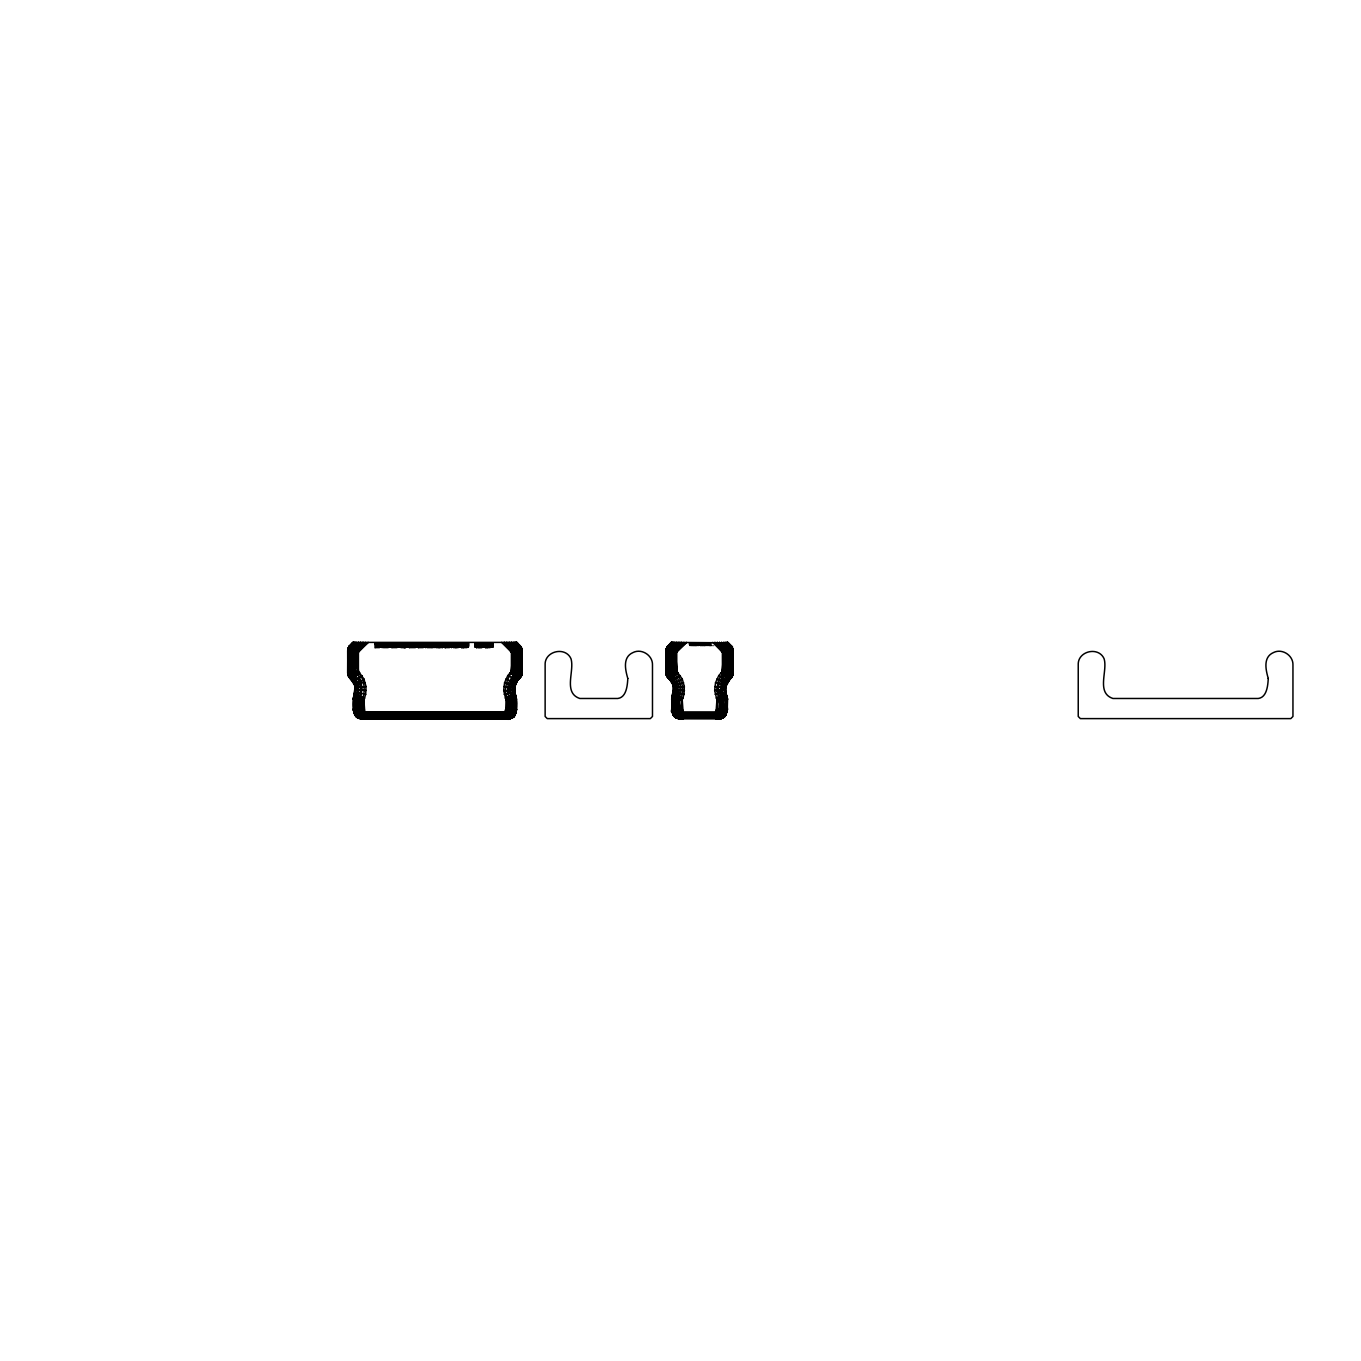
<?xml version="1.0" encoding="UTF-8"?>
<svg xmlns="http://www.w3.org/2000/svg" width="1361" height="1361" viewBox="0 0 1361 1361"><rect width="100%" height="100%" fill="white"/><g stroke="black" fill="none" stroke-linecap="round" stroke-linejoin="round"><path stroke-width="0.75" stroke-dasharray="5 3.75" d="M374.785 642.392L374.785 647.972L374.564 642.392M375.772 647.972L375.772 642.392M401.597 642.392L401.597 647.972L401.665 642.392M417.997 647.972L417.997 642.392M418.729 647.972L418.729 642.392M482.066 647.972L482.066 642.392L481.573 647.972M690.265 645.76L690.265 642.392L690.129 645.76M696.186 645.76L696.186 642.392M699.656 645.76L699.656 642.392L699.214 645.76M704.556 645.76L704.556 642.392M708.775 645.76L708.775 642.392L708.962 645.76M714.032 645.76L689.023 645.76L689.176 642.392L689.466 645.76M374.564 647.972L469.103 647.972L469.103 642.392M711.071 642.392L711.037 645.76M710.884 642.392L710.969 645.76M710.68 642.392L710.476 645.76M710.425 642.392L710.17 645.76M709.983 642.392L710.119 645.76M708.452 645.76L708.213 642.392L707.941 645.76M707.703 642.392L707.805 645.76M707.397 642.392L707.584 645.76M707.261 642.392L707.21 645.76M706.971 642.392L707.005 645.76M706.716 642.392L706.733 645.76M706.053 642.392L706.07 645.76M705.798 642.392L705.849 645.76M705.61 642.392L705.491 645.76M705.304 642.392L705.304 645.76M704.743 642.392L704.675 645.76M704.232 642.392L704.283 645.76M703.994 642.392L703.977 645.76M703.688 642.392L703.773 645.76L703.467 642.392M703.28 642.392L703.212 645.76M702.871 642.392L702.905 645.76M702.565 642.392L702.582 645.76M702.361 642.392L702.276 645.76M702.123 642.392L702.021 645.76M701.766 642.392L701.749 645.76M701.459 642.392L701.391 645.76L701.323 642.392M701.034 642.392L700.881 645.76M700.694 642.392L700.677 645.76M700.422 642.392L700.422 645.76M700.013 642.392L700.132 645.76M699.078 642.392L698.874 645.76M698.771 642.392L698.652 645.76M698.38 642.392L698.38 645.76M698.261 642.392L698.176 645.76M697.819 642.392L697.768 645.76M697.444 642.392L697.461 645.76M697.155 642.392L697.291 645.76M696.934 642.392L696.968 645.76M696.662 642.392L696.713 645.76M695.998 642.392L696.015 645.76M695.726 642.392L695.777 645.76M695.539 642.392L695.539 645.76M695.386 642.392L695.267 645.76M694.876 642.392L694.927 645.76M694.586 642.392L694.586 645.76M694.297 642.392L694.399 645.76M694.212 642.392L694.042 645.76M693.957 642.392L693.719 645.76M693.004 642.392L693.072 645.76M692.732 645.76L692.698 642.392L692.545 645.76M692.188 642.392L692.273 645.76M691.507 642.392L691.507 645.76M691.32 642.392L691.269 645.76M691.167 642.392L690.946 645.76M690.844 642.392L690.639 645.76M690.537 642.392L690.384 645.76M689.891 642.392L689.942 645.76M689.704 642.392L689.551 645.76M493.328 642.392L493.362 647.972L474.547 647.972L474.513 642.392M493.243 642.392L493.022 647.972M492.92 642.392L492.716 647.972M492.614 642.392L492.597 647.972M492.342 642.392L492.189 647.972M492.07 642.392L491.882 647.972M491.644 642.392L491.763 647.972M491.525 642.392L491.287 647.972M491.151 642.392L491.117 647.972M490.828 642.392L490.794 647.972M490.606 642.392L490.606 647.972M490.283 642.392L490.215 647.972M489.892 642.392L489.977 647.972M489.535 642.392L489.331 647.972M489.262 642.392L489.177 647.972M488.837 642.392L488.752 647.972M488.48 642.392L488.548 647.972M488.327 642.392L488.293 647.972M487.987 642.392L488.089 647.972M487.799 642.392L487.612 647.972L487.493 642.392M487.238 647.972L487.017 642.392L487.017 647.972M486.506 642.392L486.745 647.972M486.319 642.392L486.268 647.972M486.013 647.972L485.894 642.392L485.724 647.972M485.316 642.392L485.537 647.972M485.06 642.392L485.162 647.972L484.958 642.392M484.618 642.392L484.72 647.972M484.38 642.392L484.431 647.972M484.142 642.392L484.04 647.972M483.887 642.392L483.887 647.972M483.614 642.392L483.563 647.972M483.274 642.392L483.274 647.972M483.002 642.392L482.849 647.972M482.492 642.392L482.56 647.972M482.253 642.392L482.27 647.972M481.165 642.392L481.182 647.972M480.943 642.392L480.96 647.972M480.688 642.392L480.569 647.972M480.382 642.392L480.416 647.972M480.178 647.972L479.957 642.392L479.684 647.972M479.429 642.392L479.463 647.972M479.31 642.392L479.191 647.972M479.055 642.392L478.817 647.972M478.545 647.972L478.187 642.392M477.813 642.392L477.949 647.972M477.49 642.392L477.609 647.972M477.286 642.392L477.201 647.972M477.013 642.392L476.962 647.972M476.605 647.972L476.554 642.392L476.299 647.972M476.197 642.392L476.112 647.972M475.704 642.392L475.738 647.972L475.465 642.392M475.329 642.392L475.312 647.972M474.955 642.392L474.955 647.972M474.734 642.392L474.598 647.972M468.762 642.392L468.694 647.972M468.388 642.392L468.405 647.972M468.082 642.392L468.269 647.972M467.878 642.392L467.827 647.972M467.589 642.392L467.606 647.972M467.367 642.392L467.248 647.972L467.18 642.392M466.687 642.392L466.789 647.972M466.551 642.392L466.534 647.972M466.108 642.392L466.194 647.972M466.023 642.392L465.785 647.972L465.598 642.392M465.207 642.392L465.258 647.972M464.935 642.392L465.173 647.972M464.747 642.392L464.747 647.972M464.543 642.392L464.356 647.972M464.22 642.392L464.067 647.972M463.795 647.972L463.846 642.392L463.506 647.972M463.301 642.392L463.455 647.972M462.961 642.392L462.944 647.972L462.825 642.392M462.451 642.392L462.519 647.972M462.145 647.972L462.111 642.392L461.906 647.972M461.736 647.972L461.532 642.392L461.311 647.972M461.141 642.392L461.09 647.972M460.852 642.392L460.664 647.972L460.511 642.392M460.171 642.392L460.307 647.972M459.814 642.392L459.848 647.972M459.627 642.392L459.627 647.972L459.303 642.392M459.15 642.392L459.15 647.972M458.861 642.392L458.776 647.972M458.538 642.392L458.589 647.972M458.215 642.392L458.334 647.972M458.045 642.392L457.925 647.972M457.636 642.392L457.738 647.972M457.483 642.392L457.483 647.972M457.007 642.392L457.143 647.972M456.701 642.392L456.701 647.972M456.479 642.392L456.496 647.972M456.377 642.392L456.309 647.972M456.071 647.972L455.884 642.392L455.833 647.972M455.289 642.392L455.527 647.972M455.118 642.392L455.135 647.972M454.88 642.392L454.744 647.972L454.676 642.392M454.353 642.392L454.217 647.972M453.655 642.392L453.791 647.972M453.349 642.392L453.281 647.972M453.179 642.392L453.06 647.972L452.907 642.392M452.618 642.392L452.686 647.972M452.396 642.392L452.141 647.972L452.073 642.392M451.784 642.392L451.852 647.972M450.933 642.392L450.984 647.972M450.61 642.392L450.525 647.972M450.406 642.392L450.406 647.972M450.066 642.392L450.015 647.972M449.708 642.392L449.845 647.972M449.385 642.392L449.317 647.972L449.062 642.392M448.909 642.392L448.875 647.972M448.501 642.392L448.722 647.972M448.279 642.392L448.415 647.972M448.092 642.392L448.143 647.972M447.735 642.392L447.684 647.972L447.463 642.392M447.089 642.392L447.157 647.972M446.799 642.392L446.884 647.972M446.476 642.392L446.476 647.972M446.051 642.392L445.949 647.972M445.779 642.392L445.796 647.972M445.523 647.972L445.353 642.392L445.217 647.972M444.996 642.392L444.877 647.972M444.724 642.392L444.69 647.972M444.452 642.392L444.23 647.972M444.111 642.392L444.094 647.972M443.567 642.392L443.601 647.972M443.21 642.392L443.295 647.972M442.954 642.392L442.903 647.972M442.699 647.972L442.512 642.392L442.291 647.972M442.07 647.972L442.002 642.392L441.644 647.972M441.202 642.392L441.1 647.972L441.032 642.392M440.675 642.392L440.777 647.972M440.369 642.392L440.454 647.972M440.062 642.392L440.215 647.972M439.773 642.392L439.909 647.972M439.501 642.392L439.603 647.972M439.229 647.972L439.11 642.392L438.871 647.972M438.65 642.392L438.718 647.972M438.446 642.392L438.429 647.972M438.106 642.392L438.004 647.972M437.936 642.392L437.936 647.972M437.561 642.392L437.51 647.972M437.136 642.392L437.238 647.972M436.915 642.392L436.915 647.972M436.711 642.392L436.711 647.972M436.32 642.392L436.269 647.972M436.064 642.392L436.064 647.972M435.843 642.392L435.724 647.972M435.537 642.392L435.537 647.972M435.401 642.392L435.401 647.972M434.976 642.392L434.891 647.972M434.737 642.392L434.737 647.972M434.533 642.392L434.516 647.972M434.091 647.972L434.091 642.392L433.921 647.972M433.649 642.392L433.717 647.972M433.206 642.392L433.172 647.972M432.713 642.392L432.747 647.972M432.475 647.972L432.407 642.392L432.066 647.972M431.828 642.392L431.828 647.972M431.59 642.392L431.641 647.972M431.352 642.392L431.352 647.972M431.114 642.392L431.114 647.972M430.876 642.392L430.876 647.972M430.399 642.392L430.399 647.972M430.178 642.392L430.127 647.972M429.906 642.392L429.77 647.972L429.651 642.392M429.395 642.392L429.395 647.972M429.072 642.392L429.072 647.972M428.664 642.392L428.834 647.972M428.426 642.392L428.545 647.972M428.29 642.392L428.29 647.972M427.796 642.392L428.052 647.972M427.558 642.392L427.524 647.972M427.32 642.392L427.32 647.972M427.099 642.392L427.082 647.972M426.844 642.392L426.656 647.972L426.435 642.392M426.129 642.392L426.231 647.972M425.891 647.972L425.823 642.392L425.653 647.972M425.415 642.392L425.398 647.972M425.159 642.392L424.989 647.972L424.87 642.392M424.598 642.392L424.462 647.972M424.139 642.392L424.088 647.972L423.866 642.392M423.645 642.392L423.781 647.972M423.424 642.392L423.492 647.972M422.999 642.392L423.152 647.972M422.863 642.392L422.727 647.972M422.386 642.392L422.556 647.972M422.148 642.392L422.369 647.972M421.893 642.392L421.876 647.972M421.638 642.392L421.706 647.972M421.315 642.392L421.366 647.972M421.042 642.392L421.025 647.972M420.685 642.392L420.702 647.972M420.43 642.392L420.43 647.972M420.124 642.392L420.277 647.972M419.988 642.392L419.868 647.972L419.545 642.392M419.46 642.392L419.29 647.972M419.222 642.392L419.154 647.972M418.95 642.392L418.899 647.972M418.61 642.392L418.507 647.972M418.354 642.392L418.269 647.972M417.861 642.392L417.912 647.972M417.691 642.392L417.589 647.972M417.402 642.392L417.351 647.972M417.164 642.392L417.215 647.972M416.721 642.392L416.925 647.972M416.67 642.392L416.5 647.972M416.33 642.392L416.262 647.972M415.888 642.392L415.922 647.972M415.734 642.392L415.768 647.972M415.309 647.972L415.309 642.392L415.054 647.972M414.85 642.392L414.85 647.972M414.714 642.392L414.629 647.972M414.186 642.392L414.186 647.972M413.965 642.392L414.135 647.972M413.727 642.392L413.778 647.972M413.574 642.392L413.489 647.972M413.268 642.392L413.046 647.972L412.791 642.392M412.553 642.392L412.536 647.972M412.315 642.392L412.23 647.972L412.026 642.392M411.839 642.392L411.651 647.972M411.447 642.392L411.583 647.972M411.226 642.392L411.175 647.972M410.971 642.392L410.852 647.972M410.733 642.392L410.597 647.972M410.341 642.392L410.461 647.972M410.171 642.392L409.95 647.972M409.712 642.392L409.848 647.972M409.491 647.972L409.355 642.392L409.1 647.972M408.861 642.392L408.844 647.972M408.538 642.392L408.623 647.972L408.368 642.392M408.062 642.392L407.977 647.972M407.79 642.392L407.654 647.972L407.5 642.392M407.33 642.392L407.211 647.972M406.854 642.392L406.837 647.972M406.701 642.392L406.701 647.972M406.344 642.392L406.361 647.972M406.207 642.392L405.969 647.972M405.782 642.392L405.833 647.972M405.204 647.972L405.085 642.392L404.829 647.972M404.591 642.392L404.625 647.972M404.404 647.972L404.353 642.392L403.962 647.972M403.69 642.392L403.928 647.972M403.451 642.392L403.383 647.972M403.247 642.392L403.247 647.972M402.907 642.392L402.924 647.972M402.533 642.392L402.754 647.972M402.295 642.392L402.448 647.972M402.21 642.392L402.073 647.972M401.886 642.392L401.869 647.972M401.376 642.392L401.206 647.972M401.036 642.392L401.07 647.972M400.661 642.392L400.729 647.972M400.372 642.392L400.525 647.972M400.032 642.392L400.202 647.972M399.845 642.392L399.726 647.972M399.556 642.392L399.505 647.972M399.3 642.392L399.385 647.972M399.028 642.392L399.028 647.972M398.807 642.392L398.569 647.972M398.399 642.392L398.399 647.972M398.178 642.392L398.178 647.972M397.956 642.392L397.735 647.972L397.497 642.392M397.259 642.392L397.259 647.972M397.021 642.392L397.021 647.972M396.766 642.392L396.783 647.972M396.527 642.392L396.527 647.972M396.272 642.392L396.017 647.972M395.847 642.392L395.762 647.972M395.49 642.392L395.49 647.972M395.166 642.392L395.166 647.972M394.86 642.392L394.877 647.972M394.571 642.392L394.571 647.972M394.027 642.392L394.282 647.972M393.873 642.392L393.771 647.972M393.533 642.392L393.533 647.972M393.295 642.392L393.295 647.972M393.074 642.392L393.074 647.972M392.836 642.392L392.631 647.972M392.41 642.392L392.41 647.972M392.189 642.392L392.189 647.972M391.968 647.972L391.781 642.392L391.662 647.972M391.339 642.392L391.339 647.972M391.015 642.392L391.015 647.972M390.76 642.392L390.692 647.972M390.352 642.392L390.352 647.972M390.012 642.392L390.012 647.972M389.756 642.392L389.671 647.972M389.331 642.392L389.331 647.972M388.991 642.392L388.991 647.972M388.651 642.392L388.787 647.972M388.327 642.392L388.327 647.972M388.004 642.392L387.851 647.972M387.681 642.392L387.681 647.972M387.375 642.392L387.375 647.972M387.102 642.392L387.102 647.972L386.864 642.392M386.626 642.392L386.405 647.972M386.201 642.392L386.201 647.972M386.048 642.392L385.809 647.972M385.418 642.392L385.418 647.972M385.18 642.392L385.044 647.972M384.857 642.392L384.857 647.972M384.653 642.392L384.465 647.972M384.363 642.392L384.108 647.972M383.819 642.392L383.819 647.972M383.564 642.392L383.564 647.972M383.258 642.392L383.513 647.972M383.087 642.392L383.087 647.972M382.815 642.392L382.883 647.972M382.492 642.392L382.492 647.972M382.237 647.972L382.237 642.392L381.948 647.972M381.641 642.392L381.641 647.972M381.42 642.392L381.318 647.972M380.995 642.392L380.995 647.972M380.774 642.392L380.774 647.972M380.655 642.392L380.655 647.972M380.297 642.392L380.229 647.972M379.94 642.392L379.94 647.972M379.566 642.392L379.736 647.972M379.192 642.392L379.141 647.972M378.817 642.392L378.885 647.972M378.63 642.392L378.443 647.972M378.324 642.392L378.341 647.972M377.916 642.392L378.018 647.972M377.78 642.392L377.78 647.972M377.507 642.392L377.507 647.972M377.252 642.392L377.116 647.972M376.742 642.392L376.759 647.972M376.521 642.392L376.521 647.972M376.368 642.392L376.282 647.972M375.993 642.392L376.027 647.972M375.262 642.392L375.262 647.972M405.527 642.392L405.527 647.972L405.544 642.392M443.805 642.392L443.805 647.972L443.89 642.392M446.323 642.392L446.323 647.972L446.357 642.392M454.047 642.392L454.047 647.972L453.945 642.392M489.756 642.392L489.756 647.972L489.756 642.392M691.813 642.392L691.813 645.76L691.83 642.392M696.441 642.392L696.441 645.76L696.458 642.392M704.896 642.392L704.896 645.76L704.93 642.392M706.546 642.392L706.546 645.76L706.376 642.392M708.639 642.392L708.639 645.76L708.588 642.392M709.217 642.392L709.217 645.76L709.149 642.392M709.659 645.76L709.642 642.392L709.574 645.76M693.515 645.76L693.498 642.392L693.429 645.76M451.308 647.972L451.342 642.392L451.257 647.972"/><path stroke-width="1.5" d="M347.701 673.355L347.736 649.877M348.535 676.315L350.389 678.51L347.804 673.083L347.77 649.486L349.318 646.186M515.104 714.627L516.023 699.469L513.846 687.679L516.619 681.436L521.858 675.056L513.267 671.585L513.335 651.715L506.802 642.392L515.326 651.596L516.772 672.164L511.481 671.296L507.789 675.6L504.574 682.695L503.689 690.435L505.952 699.894L505.952 708.622L516.38 710.544L516.534 709.149L514.866 715.137L516.534 709.438M349.148 646.39L353.06 642.392L516.789 642.392L522.063 649.486L515.207 651.239L515.07 671.875L508.112 683.681L507.755 693.583L509.95 699.112L511.889 712.33L510.868 716.192L508.282 718.557L360.393 718.353L356.072 716.601M503.689 690.435C517.639 693.31 512.961 684.294 520.497 676.536L518.303 672.419L518.456 650.422L513.233 642.392L519.732 650.082L520.157 672.742C508.606 685.4 517.537 700.898 514.254 715.818L512.348 717.706L515.717 712.824M520.021 677.965L521.297 674.835L521.28 647.547L515.87 642.392L520.753 649.826L521.518 673.933L514.288 685.383L515.087 708.996L515.734 710.425L516.023 709.03L516.5 709.813L515.326 714.1L505.356 710.068L504.608 718.608L511.617 718.081L515.445 713.759M516.21 682.49L521.484 672.98L521.484 650.643L516.057 648.806L509.184 642.392L514.407 650.014L511.413 652.208L511.413 671.279L519.749 678.237M521.28 647.547L521.961 674.052L519.851 678.152M675.651 717.604L680.789 718.608L675.754 717.655L673.372 714.185L672.912 699.503L675.107 687.577L666.09 674.086L666.107 649.486L667.23 646.696L671.381 642.392L728.186 642.817M727.455 682.014C729.054 680.109 737.322 672.266 730.006 672.555L729.275 651.136L725.09 650.218L717.264 642.392L724.307 651.715L725.651 671.807C720.684 679.037 715.699 687.764 719.646 696.781L719.952 715.018L718.353 718.285L715.58 718.506L716.924 699.911L714.661 690.435L715.529 682.695L718.761 675.6L722.453 671.33L727.744 672.164L727.199 651.46L719.459 642.392L726.298 651.596L727.267 672.079C714.1 684.192 725.6 707.21 719.323 718.54C728.101 716.686 721.993 704.045 723.899 698.567C720.496 688.836 725.481 680.653 730.006 672.555L729.598 651.085L723.303 642.392L728.867 651.187L729.275 672.419L731.469 676.536L724.818 687.662L727.506 709.251M712.739 642.392L722.385 652.208L726.059 651.63L726.042 671.875L722.453 671.296L722.385 652.208L714.95 642.392L723.746 651.204L732.388 647.496L732.984 674.324M727.506 699.265C716.635 698.533 722.742 678.033 729.275 672.419L729.275 651.136L733.035 649.486L730.738 645.369M732.745 675.294L730.585 672.657L730.704 650.082L725.515 642.392L730.125 646.543L731.725 649.826L732.456 672.98C733.239 682.576 724.426 678.22 721.16 672.521L723.559 672.198L730.245 678.68M714.797 686.522L724.818 687.662C724.018 681.436 731.708 680.058 732.269 674.835L732.201 648.67L727.335 642.392L732.984 649.231M355.034 686.097L347.889 674.052L347.923 649.52L353.282 642.392L347.991 648.585M505.901 679.02L515.087 683.205C513.369 697.512 521.978 717.349 508.98 718.608L360.852 718.608L357.467 717.689L358.215 718.081L354.949 715.086L353.86 709.744L355.544 685.383L348.229 673.95L348.161 648.516L349.658 645.794L358.419 652.208L358.419 671.279L363.931 679.02L366.024 686.522L365.684 694.314L363.897 699.894L365.224 718.608L357.467 717.689L358.862 718.302M514.611 715.546C511.498 718.421 502.583 722.385 512.28 715.546C514.951 700.915 508.18 684.991 519.051 672.555L518.626 651.085L514.611 649.86L515.07 671.875L522.114 673.593M517.997 679.649L521.739 675.005L521.586 650.626L521.229 648.67L518.796 647.819L514.747 642.392L522.063 649.486L521.382 674.869L521.926 649.52L516.551 642.392L521.978 649.095L521.28 647.258M666.261 674.818L667.162 646.815L676.757 652.208L686.573 642.392L675.788 651.953L676.689 671.296L682.269 679.02L684.345 686.522L684.022 694.314L682.235 699.894L683.562 718.608L675.822 717.655L677.217 717.57L676.077 716.345L676.145 717.859L679.411 718.608L674.478 716.515L671.671 709.813L672.011 711.31M666.958 647.155L671.619 642.392L666.686 649.639L667.145 675.754L674.648 685.178L675.107 687.577L684.345 686.522M718.761 675.6L727.182 681.163L730.874 676.162L732.456 672.98L732.201 648.67L729.768 647.819L722.385 652.208L733.069 649.877M363.931 679.02C356.395 686.25 349.607 681.402 347.684 673.1L347.77 649.486L348.977 646.594L349.658 645.794L348.161 648.516L358.419 652.208L368.236 642.392L357.467 651.953L358.351 671.296C356.463 673.78 348.28 677.914 350.866 678.969M353.367 682.014L348.824 672.895L348.96 650.728L353.979 642.392L348.569 647.547L348.11 675.005L349.148 677.234M521.484 672.98L522.114 650.133M515.07 693.515L516.551 699.452L514.016 699.554C506.615 691.575 512.434 679.666 518.303 672.419L517.095 651.324L511.362 642.392L517.044 648.091L521.978 650.558L521.722 675.413M666.754 647.496L667.979 645.794L676.757 652.208L676.757 671.279L666.09 674.086L666.244 649.52L671.449 642.392L667.094 646.934M671.654 709.608L673.644 715.648L671.926 710.527C673.032 697.07 676.468 684.107 667.162 672.895L667.417 649.826L672.3 642.392L666.346 648.465L676.757 652.208L666.022 650.541L666.295 648.721M675.107 687.577L674.324 687.662C672.963 692.426 669.408 703.076 676.723 698.839C682.541 689.551 676.859 680.007 671.875 672.079L672.844 651.596L678.986 642.392L671.432 650.286L669.867 672.419L666.141 673.083L666.09 674.086M671.551 681.759L666.788 675.924L666.499 648.516L666.056 650.014M347.736 650.014L358.419 652.208L351.053 647.819L355.085 642.392L349.947 650.881L349.692 672.742C361.992 685.451 350.917 702.004 356.395 716.498C358.709 718.71 357.484 717.672 356.225 716.737M669 648.534L668.472 647.275L673.423 642.392L668.268 650.881L668.693 674.971L674.648 685.178L683.596 682.695M727.489 709.608L724.801 716.532L718.523 718.608L721.636 718.387L725.056 714.049L725.294 687.73L732.677 673.014L732.184 647.155M347.753 673.967L348.824 672.895L348.603 648.67M667.162 672.895L666.89 647.547L667.979 645.794M715.58 718.608L718.013 717.859L715.58 718.506C720.224 719.493 729.19 715.291 719.952 718.608L678.288 718.557L675.771 717.672L683.562 718.506L681.317 718.268L679.343 711.276C682.49 706.529 666.584 707.754 672.81 713.538L678.527 717.468L682.627 718.523L716.26 718.523L716.328 710.068C720.258 706.971 713.81 698.295 720.973 699.418M731.623 674.597L725.549 672.062L730.585 672.657L730.704 650.082L726.366 649.299L722.385 652.208L730.585 650.932M522.097 673.848L521.943 674.699L522.012 650.558L521.008 676.859M733.035 649.486L732.354 674.869L732.95 650.558L731.248 645.897M357.909 717.928L355.459 715.001L353.945 709.03L363.897 708.588L361.703 712.807L363.659 718.608L441.066 717.928M726.145 714.457L726.876 698.771L724.732 689.993M351.87 649.112C348.688 648.925 347.463 645.165 351.053 647.819L356.616 642.392L351.206 651.085L350.798 672.555C355.459 680.874 361.175 689.84 355.629 699.554C356.055 705.032 352.618 719.254 362.451 718.608L357.535 717.655L354.217 713.215M358.692 716.226L358.232 717.604L362.451 718.608L357.79 717.043L353.469 709.047L356.089 716.532L365.224 715.257L469.766 714.984L504.608 715.257L513.829 716.532L515.19 714.44M514.645 691.898L515.904 709.744L514.9 713.385L511.038 718.166C496.697 719.374 517.163 718.251 514.203 716.09M667.298 646.594L669.374 647.819L674.937 642.392L669.544 651.085L669.136 672.555C673.253 680.585 679.666 688.972 674.29 698.397L682.218 699.911L671.79 697.972L671.739 710.272M669.017 646.543L672.81 642.392L669.374 647.819L676.757 652.208L675.754 652.038L676.757 671.279L669.867 672.419L670.275 651.187L676.808 642.392L672.113 648.806M516.465 698.516C500.797 706.104 504.285 678.986 512.893 671.517L513.284 651.919L519.732 650.082L515.802 648.993L511.413 652.208L501.597 642.392M730.006 672.555L726.042 671.875L725.345 651.732L724.307 651.715L723.865 671.517L718.574 679.785L716.515 690.35L719.169 699.452L727.472 698.703L727.131 711.31M360.631 718.608L512.723 717.417L504.608 716.209L469.766 715.971L400.066 716.43L469.766 716.839L365.224 717.043C354.03 716.839 357.705 719.918 365.224 717.723L504.608 717.723C510.868 718.761 509.592 703.586 510.035 699.741L511.515 699.248L509.048 690.197L509.746 684.124L516.295 672.079L515.326 651.596L511.413 652.208L504.233 642.392L512.944 651.085L516.772 651.375L517.673 672.878L519.936 677.285L517.639 679.326L510.205 672.521L512.604 672.198M515.002 714.865L513.812 714.814L513.948 694.825L515.292 694.314L514.475 688.02M513.607 716.754L515.156 714.236C514.475 717.553 508.282 714.967 506.394 713.487L507.636 708.945L516.414 709.047L514.407 715.852L509.797 718.557L511.311 718.2L507.67 718.557L513.012 716.873L515.275 714.253L506.445 712.381L505.373 718.608L365.224 718.506C349.454 719.816 352.142 699.741 355.425 689.687M516.023 709.03L507.67 708.673L506.547 699.775L508.844 711.276L506.53 718.523L508.623 717.4L511.617 709.71L511.702 695.658L513.948 694.825C517.248 698.499 517.197 702.616 516.551 709.064M520.157 672.742L520.702 650.762L519.732 650.082M726.995 709.03L716.924 708.588L727.352 710.544L723.661 708.894L722.589 698.805L722.674 695.658L726.264 694.314L725.226 689.976L714.661 690.435M725.957 714.882L724.239 717.06C730.364 702.82 718.54 685.468 731.129 672.742L731.657 650.762L730.704 650.082M353.367 698.516L363.897 699.894L362.196 699.554C366.143 692.051 364.544 671.296 353.69 672.47L353.605 651.46L360.648 642.392L354.506 651.596L353.077 672.164C341.951 676.655 353.333 675.515 358.351 671.296L357.433 652.055L358.419 652.208L351.053 647.819M363.047 642.392L356.004 650.439L357.569 651.698L356.514 651.715L358.351 671.296L354.37 674.001L350.066 674.256L348.365 672.98L348.96 650.728L357.467 651.953L356.803 651.017L363.047 642.392L355.221 649.86M356.939 714.763L357.041 717.111L361.328 718.608L357.467 717.689L354.575 714.253L365.224 711.905L506.411 712.381L505.952 708.588L511.158 708.826M681.129 642.392L674.852 651.715L676.689 671.296L671.16 674.41L666.686 672.98L667.281 650.728M726.076 685.042L726.059 699.503L716.924 699.911L717.945 697.41C714.406 703.705 726.247 695.471 727.489 698.993M352.533 647.887L358.487 642.392L352.754 651.324L352.176 672.878L354.762 671.875L356.004 650.439M670.888 649.435L671.126 648.074L672.028 672.47L673.1 671.875L673.797 651.732L681.385 642.392L673.559 649.86M675.192 717.281C671.228 714.491 679.411 719.374 679.292 718.54C670.82 712.688 671.654 696.968 679.122 690.197L684.481 690.435M363.761 718.608L362.094 716.601L360.427 709.302L353.299 709.064L355.238 715.563L353.299 709.251M354.711 714.559L361.788 713.845L364.476 710.068L354.336 713.589L357.739 717.638L361.09 718.608C353.571 715.665 358.266 705.202 357.143 699.622C374.241 698.942 353.231 701.544 353.435 698.159M677.012 716.226L676.57 717.604L680.619 718.608L677.659 718.37L675.311 716.43L674.154 708.945L675.583 709.881L677.727 716.89L681.351 718.608L675.549 714.712L675.481 699.605C680.721 691.014 675.498 680.33 670.344 672.351L671.075 651.324L669.935 649.758M716.26 718.523L716.839 717.791L683.562 718.2C676.281 716.43 679.054 702.497 677.914 696.186L672.878 694.314L673.27 692.97M726.093 714.576L721.84 718.047L683.562 717.706C675.073 719.374 675.515 701.051 677.914 696.186L682.95 698.057L681.623 699.826L681.198 697.41C684.94 688.309 681.027 678.68 675.294 671.517L674.92 651.545M725.447 688.309L725.26 685.383L715.529 682.695M348.824 672.895L350.219 672.657L351.206 651.085M668.268 650.881L668.557 672.657L669.544 651.085M349.947 650.881L350.219 672.657L358.419 671.279L352.176 672.878L358.623 684.532L358.283 699.673L360.427 693.242L360.682 687.135L359.049 681.249L353.554 672.079L354.506 651.596L353.094 650.286M520.702 677.234L511.481 671.33L512.416 652.055L504.233 642.392M513.08 717.213L515.104 710.323M714.95 642.392L723.389 652.038L722.453 671.296L723.559 672.198M668.472 647.275L671.909 642.392L668.438 646.118M676.451 718.013C668.268 710.051 674.461 694.008 674.648 685.178M357.245 672.198L359.644 672.521L353.571 678.067L352.04 676.57L354.37 674.001L353.384 675.379L355.68 676.145M355.136 686.659L353.299 699.452L353.401 698.346M518.303 672.419L517.044 648.091L520.038 645.897L521.416 647.496L512.297 651.783L513.284 651.919L514.577 672.079L516.295 672.079L515.087 651.63M520.565 676.587L511.481 671.296L512.416 652.055L513.284 651.919L511.481 671.296L515.462 674.001L514.169 676.145L517.741 675.634L515.819 673.236L511.481 671.296L521.501 675.992L522.08 674.086L516.142 672.47L519.409 676.876L517.639 679.326L520.395 677.642L518.32 679.581M723.389 652.038L722.385 671.279L731.367 677.625L732.031 676.74M668.557 672.657L667.673 648.942L666.192 650.558L666.192 673.066L667.213 675.719L670.378 676.57L672.708 674.001L670.429 675.634C669.374 681.606 665.172 673.559 666.448 675.413M672.198 696.594L672.47 695.692L671.756 699.452L673.491 694.535M715.58 717.706C720.496 720.377 717.808 708.23 717.502 708.741C727.523 714.151 726.995 702.191 723.899 695.199C724.392 700.235 727.506 698.908 724.92 694.825M684.022 694.314L673.644 692.205L671.619 699.452L674.41 689.993L673.304 685.825M353.554 672.079L354.762 651.63L353.911 650.592L354.915 650.541L354.047 648.993L354.098 650.167M671.671 698.703L673.678 687.747L671.96 681.163L667.162 676.859L666.022 673.1L666.107 649.486L675.788 651.953M673.746 689.415L673.678 687.747L674.12 692.307L672.232 699.469L673.236 714.984M353.673 711.31L353.452 710.459L363.897 708.588L361.414 708.707L364.612 698.057L355.153 694.552L353.826 699.469L355.153 692.171L365.684 694.314M400.066 718.591L364.289 718.523L360.206 717.468L354.489 713.538L358.334 718.064L363.642 718.523L360.716 717.962L358.726 714.44L359.848 699.418L358.675 699.673L358.385 709.676L360.835 716.754L363.03 718.608L354.745 714.236L353.894 709.03L354.949 713.385M353.877 696.594L354.541 694.314L353.299 699.452C360.155 694.637 356.242 709.523 359.814 708.775C359.865 695.947 366.228 682.507 355.153 671.807L356.514 651.715L355.663 651.221L356.65 651.375M361.175 696.781L362.179 699.843L361.005 711.276L361.788 713.845L365.224 715.257L504.608 715.257L508.555 718.319L511.43 713.521L512.604 716.396C508.963 720.598 512.961 716.669 511.26 718.2C520.157 712.62 505.067 721.177 510.715 717.757M676.655 699.248L678.203 699.112C684.158 689.959 679.054 679.564 673.491 671.807L674.852 651.715L674.001 651.221M733.103 673.355L732.711 675.005M513.08 716.873L508.402 718.608C511.328 718.999 509.831 715.58 508.146 714.882L508.844 711.276M355.153 671.807L356.565 651.919L357.092 671.858L348.246 675.754M673.491 671.807L674.886 651.919M355.799 692.307L355.629 699.554L354.898 698.227M522.131 673.474L522.148 650.541L521.961 674.052M723.95 717.281L676.774 717.604L674.375 713.981L674.222 694.825L673.066 698.193M352.465 676.179L354.541 677.183L353.094 674.903L349.199 674.597L347.872 673.066L347.855 650.558L348.994 647.751M733.069 673.848L733.12 650.541L731.469 648.942L727.676 648.329L723.303 642.392L728.628 648.482C737.628 641.729 728.594 653.671 722.385 652.208M357.041 671.739L354.762 671.875L356.446 651.902L354.489 649.316M356.786 708.911L356.905 695.199C354.404 701.255 355.068 708.588 357.228 714.712L365.224 718.506L510.596 718.404L512.723 717.417M666.567 673.95L670.054 679.768L677.965 672.521L675.583 672.198L676.689 671.33L673.1 671.875L674.767 651.885L672.81 649.316L678.986 642.392M726.264 677.183L729.649 676.332C730.483 673.236 720.173 670.922 726.042 671.875L724.375 651.885L723.235 651.698L724.256 651.919L722.453 671.296L726.604 674.665L727.71 674.903L722.453 671.296L732.473 675.992M485.605 717.928L365.224 718.2C358.3 717.604 360.988 721.33 358.402 713.521L365.224 717.723M673.95 699.554L675.226 695.199L675.124 708.911M679.377 718.319L675.754 717.655L673.27 715.086L675.924 717.06L680.602 716.584L683.562 717.706L681.129 717.859L676.638 714.508L676.74 713.521L683.562 711.905L715.58 711.905L726.332 714.015M355.663 709.557L358.113 708.86L358.317 714.525L362.094 716.601L469.766 716.43L400.066 716.839L511.838 717.945L508.742 718.54L507.772 715.767L504.608 713.062L400.066 713.351M679.496 696.781L679.343 711.276L680.109 713.845L683.562 715.257L715.58 715.257L724.801 716.532L727.216 710.527L725.855 715.086L722.674 718.03L725.243 716.022L727.335 709.047M720.224 713.062C724.222 708.707 723.797 701.255 721.228 696.186L722.589 698.805M512.927 698.567L511.617 698.805L510.256 696.186L506.972 697.41C503.06 701.459 512.587 699.758 510.256 696.186L511.702 695.658L512.927 698.567L515.104 698.193M511.515 709.268L509.95 709.404L510.443 711.837L511.549 699.673L509.95 699.112M725.345 682.865L725.634 680.143L723.15 681.878M675.549 714.712L672.232 709.03L673.27 715.086L677.046 714.44L680.602 716.584L715.58 716.209L718.693 718.54L717.162 718.523L719.952 718.336L723.031 713.657L722.691 708.86L720.445 708.758L719.646 696.781L722.674 695.658L723.899 698.567M514.764 715.308L504.608 713.062L365.224 714.202L356.497 715.699L355.051 714.168L363.421 718.523L364.476 718.608L362.724 710.68L362.86 697.41L359.814 708.775M355.306 691.082L355.425 689.976L366.16 690.435M353.333 709.813L353.435 710.357M680.041 712.79C683.817 708.928 676.349 703.858 681.198 697.41L679.785 699.418L677.012 699.69L682.218 699.911L678.169 699.418M355.323 690.793L355.255 691.354M503.825 686.522L511.991 687.458L516.363 699.452L515.428 694.773M358.334 709.268C363.302 711.616 365.428 700.047 362.179 699.843M725.583 691.626L727.386 699.452L725.889 692.97M514.22 708.962L512.74 717.111L507.551 718.608M716.328 710.068L721.398 711.837L722.589 709.71L725.141 709.557L722.81 714.576L715.58 713.062L683.562 713.062L677.046 714.44L676.74 713.521L672.895 714.253L671.619 709.064L681.623 708.622L682.797 718.608M520.889 673.746L521.586 650.626M715.58 715.257L720.769 718.557L724.664 716.515L721.075 718.506L724.001 717.128L723.865 714.746C727.71 712.364 726.825 715.478 722.81 714.576L723.729 717.111L722.062 718.251L725.77 715.069L727.335 709.796L727.335 698.72L726.111 694.365L725.022 692.307L715.12 694.314M730.636 678.305L732.95 673.066L732.95 650.558L733.018 674.205L731.844 673.746L731.861 650.728L731.98 672.895M671.807 698.72L672.963 698.839C672.232 696.39 671.619 701.17 672.963 698.839L676.553 698.805M676.621 708.843L678.135 699.724M365.275 682.695C351.904 682.456 356.99 689.142 353.605 697.989L353.894 699.486L355.153 694.552M514.764 650.201L519 646.662L515.36 642.392L519.153 646.543M679.615 718.319L672.844 714.1M732.643 648.516L732.456 672.98M521.484 649.639L521.943 648.976M362.145 718.608L357.79 717.638L354.489 713.538L355.936 716.447L357.228 716.396M354.694 694.365L354.115 710.425M505.237 698.057L506.972 697.41L506.547 708.673L508.129 712.807M725.226 689.976L725.26 685.383M515.087 683.205L514.815 686.097M678.578 717.979C677.557 719.237 678.884 717.57 683.562 718.2L677.319 715.325L676.859 713.504C674.767 709.54 684.226 707.975 680.534 708.945M514.543 687.475L513.76 689.993L512.502 684.889L504.574 682.695M514.764 686.369L514.492 687.747L511.991 687.458M514.407 715.682L515.36 713.538L513.012 716.873L508.912 718.608L512.042 717.043L511.124 714.44L512.927 709.949M725.787 686.114L724.818 687.662M361.703 712.807L361.431 699.605M349.998 678.152L348.535 674.835L349.148 672.844M347.889 674.052L347.923 649.52L350.219 650.932L350.219 672.657M521.858 675.056L522.08 674.086M509.422 718.098L507.976 718.54L507.568 716.584L504.608 714.202L361.788 713.845M731.827 677.046L732.354 675.924L728.611 679.326L730.381 676.876L727.114 672.47L728.798 672.351L728.067 651.324L721.5 642.392L726.366 649.299L729.309 647.138L731.827 647.751L731.469 648.942M360.223 718.557L357.807 717.638L357.756 716.345L358.555 718.064L361.328 718.608L357.603 717.757M514.152 713.113L515.887 709.03L514.9 713.385L515.853 710.459M514.016 699.554L512.944 695.199L514.951 698.227L514.356 708.962L511.736 713.589M721.398 716.89L722.3 716.975C726.502 718.982 726.417 706.308 727.182 710.51M513.948 650.694L516.925 650.813L516.772 672.164L516.244 651.46L509.184 642.392L514.611 649.86M726.23 714.253L721.398 711.837M724.001 651.017L727.897 650.813L727.744 672.164L726.298 651.596M352.04 676.57L348.892 675.719L349.199 674.597M673.593 672.062L676.689 671.296L667.605 676.57L666.465 673.014L666.192 650.558L666.635 673.933L672.98 684.77M726.519 680.721L727.233 678.067L730.381 676.876M354.932 692.987L354.626 694.042M673.032 693.787L673.644 692.205M469.766 718.557L507.177 717.859M513.131 712.773L515.087 708.996M722.062 718.268L722.538 717.009L720.122 714.066L724.103 712.773L724.852 710.102M514.815 714.984L514.016 715.631L514.084 714.049M353.741 697.053L354.421 694.773M672.334 696.151L672.878 694.314M513.25 651.545L520.497 648.942L520.787 646.492M724.137 713.879L725.277 709.574C727.08 712.007 724.426 720.088 718.268 718.54C726.519 716.839 719.969 720.905 726.315 713.538L724.307 715.699L715.58 714.202L683.562 714.202L673.763 715.852L676.111 717.842M352.125 650.609L351.546 672.419L352.754 651.324L351.597 649.758L358.487 642.392L351.938 651.187L350.968 673.202L357.194 672.079L352.584 673.916L349.845 673.508L350.798 672.555L351.529 651.136L349.488 646.9L353.06 642.392M516.363 699.452L515.734 698.074L515.207 698.839L515.887 699.486L516.21 698.006L515.139 694.365M670.531 643.243L671.381 642.392L668.098 645.88L668.03 648.091M726.825 710.459L725.056 714.049M726.91 699.469L727.182 697.989M727.267 649.299L721.5 642.392M515.547 649.741L517.044 648.091M672.81 649.316L670.514 672.878L675.481 671.977L666.312 675.056M354.728 698.193L355.901 694.825M513.795 713.998L512.042 717.043L509.473 718.404M515.19 684.77L513.846 687.679L514.407 689.976M680.993 718.608L678.986 718.54C688.343 718.506 670.105 718.319 677.472 716.924M725.345 651.732L719.459 642.392L726.519 649.741L729.428 650.422M353.639 698.006L353.945 699.486M512.502 684.889C521.008 684.804 512.314 676.859 507.789 675.6M357.007 716.43L357.586 717.06L357.297 715.58L355.306 715.665M724.46 714.865L725.039 714.049L725.277 715.835L726.059 714.236L724.324 715.699M513.812 714.814L515.36 713.538L512.468 717.638M721.585 714.355L723.235 717.06L720.632 718.557L721.687 718.37L715.58 717.043M517.656 648.482L518.116 647.309L514.033 642.392L518.354 647.138M725.124 676.145L728.713 675.634L723.763 671.739L731.469 676.536L731.997 675.754M715.58 714.202C718.251 719.816 725.43 718.846 718.608 713.759L720.922 709.387L722.589 709.71M514.016 715.631L514.713 714.168L513.743 714.899M513.454 715.546L514.696 714.151M724.103 712.773L725.141 709.557M675.839 651.868L674.341 650.439M356.905 698.567L358.147 695.658M675.243 698.567L676.485 695.658M723.899 709.932L721.755 713.385M355.391 715.018L354.728 710.323M516.244 651.46L513.335 651.715L515.07 671.875L512.791 671.739L515.462 674.001M673.083 708.996L674.188 716.362M725.107 673.083L722.453 671.313L723.712 671.858M514.917 685.553L517.095 681.078M355.663 698.959L356.837 699.078L355.816 699.554M358.215 698.805L359.576 696.186L359.882 699.112L358.385 698.839M727.182 682.49L726.638 683.46L716.873 679.02M726.638 683.46L731.589 677.336M720.973 718.523L719.357 718.608L721.143 717.519L716.856 713.368L717.4 712.381L718.608 713.759M519.17 677.846L520.957 675.719M731.929 675.719L728.611 679.326M721.653 687.305L720.02 690.197L721.891 692.936M509.15 687.135L507.364 690.265L509.422 693.242M362.86 697.41L361.601 699.809L361.601 708.69L359.848 709.098M719.527 718.319L718.268 718.54L721.092 718.013L716.686 718.251M666.89 647.547L671.449 642.392M520.497 676.536L521.739 675.005M667.298 673.746L667.485 650.762L668.438 650.082M348.96 673.746L349.148 650.762M728.969 679.649L727.182 681.163M716.873 712.245L720.445 708.758M718.659 712.688L719.799 711.276M666.941 648.67L666.022 650.541L666.073 673.712M350.849 646.662L354.489 642.392L350.679 646.543M357.603 651.613L365.599 642.392L356.803 651.017M675.941 651.596L683.937 642.392L675.141 651.017M505.356 710.068L507.67 708.673M355.697 673.083L354.575 674.358L356.939 675.005M672.079 651.017L672.368 648.993L673.253 650.541L672.249 650.592L673.083 651.63L671.875 672.079L672.079 651.017L670.344 672.351L669.289 673.202L675.532 672.079L671.722 675.379L674.018 676.145M354.898 710.289L354.745 708.996M349.096 646.662L353.111 642.392L348.977 646.594M349.096 649.826L348.365 672.98M351.495 647.138L355.799 642.392L351.716 647.309L352.176 648.482M669.833 647.138L674.137 642.392L670.054 647.309L670.514 648.482M350.117 646.118L353.571 642.392L350.202 646.186L350.662 648.534M723.865 672.436L722.538 673.78L724.988 673.321M725.294 673.576L723.882 675.005L726.247 674.358M514.322 673.576L512.91 675.005L515.275 674.358M668.132 645.897L671.619 642.392M729.836 673.202L731.657 672.844M722.181 684.532L724.358 682.422L724.494 685.178M520.651 674.597L520.685 672.844M353.792 648.806L360.648 642.392M670.854 647.887L676.808 642.392M669 678.765L667.775 677.625L670.531 679.326L666.669 675.992L676.689 671.296L672.028 672.47M353.043 675.685L349.454 677.642L352.193 679.326L353.571 678.067L351.631 676.944M514.373 651.732L512.331 651.868L512.944 651.085L506.802 642.392L513.846 650.439M670.446 650.609L669.136 672.555L668.166 673.508L674.035 673.083M680.109 713.845L682.814 710.068L674.018 713.13M513.012 716.873L509.933 717.502M434.925 718.047L508.623 718.081L504.608 718.506M674.154 673.321L676.604 673.78L675.277 672.436L672.895 674.358L675.26 675.005M350.968 673.202L352.006 672.351L352.788 648.091M512.042 717.043L513.199 717.111L512.876 713.81M724.409 716.498L719.782 718.319M723.814 716.43L719.152 718.54M512.995 717.281L509.541 718.557M674.086 710.153L676.451 708.86L676.621 699.673M515.087 699.52L513.897 698.397L511.515 699.248M668.829 677.999L668.234 677.285L671.432 674.903L667.519 674.597M730.142 677.846L730.874 676.162L728.645 672.878L727.744 651.375L723.269 651.783L717.264 642.392L724.92 650.694M518.881 673.202L519.902 650.881L520.889 650.728L521.008 672.895M349.062 677.149L350.662 677.846L348.807 675.754M517.639 643.243L516.789 642.392L520.276 645.897M673.083 699.503L675.175 699.078M728.033 678.799L729.802 677.523M517.061 678.799L518.83 677.523M719.476 718.608L723.303 717.655L719.85 718.54M353.231 681.759L362.043 675.6M680.381 675.6C668.149 681.453 670.82 686.284 682.269 679.02M357.569 717.06L362.094 716.601L365.224 718.2L508.555 718.319L504.608 717.043L365.224 717.043L358.538 713.504L357.262 709.881L358.385 709.676M512.587 698.635L505.952 699.911L514.356 699.537M723.542 698.635L722.419 698.839M674.001 709.557L676.451 708.86L680.228 714.848L683.562 716.209M348.943 676.791L357.143 671.977M723.218 717.06L722.3 716.975M518.796 647.819L520.94 646.696M511.532 714.525L512.74 713.793M728.56 647.683L724.852 642.392L729.768 647.819L731.844 646.594L727.744 642.392L732.592 647.972M516.261 678.067L519.409 676.876M520.327 675.396L521.978 673.066L522.012 650.558M673.406 650.201L674.988 651.375M510.103 718.353L510.511 716.141L508.231 712.824L511.328 716.992L509.235 718.557L511.719 718.013M512.297 717.655L508.759 718.608M353.758 651.017L353.077 672.164M515.292 677.183L518.677 676.332L517.248 673.916L512.74 671.858L516.738 674.903L515.632 674.665M675.583 709.881L679.751 708.707M354.319 683.392L354.455 684.26L353.231 681.436M725.039 650.949L724.222 651.545M511.617 709.71L514.016 708.962L514.951 710.289M512.178 717.774L511.09 718.166M350.219 650.932L351.393 650.422M668.557 650.932L669.867 651.136L669.867 672.419M511.889 712.33L509.916 713.198L511.124 714.44M720.377 699.214L716.924 699.894M511.277 717.298L512.502 716.822M723.661 708.894L722.521 708.843L722.045 698.908M507.636 699.554L506.547 699.843L508.214 699.639M512.689 708.894L511.685 709.285L510.035 699.741M718.642 699.843L721.007 708.775M720.598 718.557L722.232 718.064M716.192 698.057L719.646 696.781L720.922 699.112M353.69 672.47L358.351 671.296M520.497 648.942L521.671 648.516M512.263 651.698L513.182 651.375M510.443 717.23L511.787 716.754L510.885 716.652M673.576 715.563L672.674 713.589L674.086 716.243L672.232 709.03L671.79 710.544M721.007 699.724L722.487 699.248M676.655 709.268L678.135 708.775M505.492 717.928L505.373 718.302M510.766 718.37L509.831 718.557L510.681 718.37M720.275 718.54L722.521 718.064M673.406 685.519L672.776 684.243M719.186 717.928L716.515 718.523M355.255 672.079L357.007 671.636M355.085 685.519L354.353 683.988M363.897 708.622L362.196 708.945L362.724 710.68L361.431 708.894L360.427 709.302M354.677 714.236L355.493 715.001L355.238 714.134M516.108 697.053L514.526 692.205L504.148 694.314M717.502 699.775L719.186 699.639M673.899 651.477L673.1 671.875M355.561 651.477L354.762 671.875M355.748 714.049L357.228 714.712M348.892 675.719L347.855 650.558L348.467 675.924L351.836 679.649L349.556 677.557M677.097 709.608L678.203 709.387M511.583 673.78L514.016 673.338M718.727 718.302L715.58 718.2M683.562 715.257L674.427 716.532L673.032 714.236L681.198 718.523M683.562 718.2L674.682 714.865C672.079 712.875 674.239 717.689 676.553 718.064L673.865 715.835M719.714 718.54L721.67 718.03M512.416 652.055L511.413 652.208L513.403 651.902L514.679 671.807M355.187 715.461L356.497 715.699M666.022 673.1L666.788 674.869M725.583 649.86L726.519 649.741M358.283 718.081L360.716 717.962M679.666 718.608L675.754 717.655L678.339 718.557M355.119 715.052L357.807 717.638M679.785 699.418L681.623 699.826L681.623 708.622M674.324 687.662L673.763 689.976L673.678 687.747M354.83 685.298L355.357 687.747L366.024 686.522M724.239 692.46L727.335 699.452M678.05 718.353L675.754 717.655L678.731 718.336M676.57 717.604L675.311 716.43L676.604 717.009M356.752 717.145L355.85 715.784M358.521 718.064L363.285 718.608M516.142 672.47L517.843 672.351L517.095 651.324M681.317 718.268L680.398 718.302M680.772 718.285L681.691 718.268M352.091 675.634L349.522 675.396M670.429 675.634L666.873 674.835M359.729 718.353L360.24 718.353M364.289 718.523L400.066 718.285M509.643 717.468L507.942 714.848L504.608 714.202L365.224 714.202L363.421 712.381L469.766 713.351M683.562 718.506L679.82 718.54M359.848 699.418L361.465 699.418M720.973 709.081L717.519 708.673L718.608 708.945L718.098 710.68L719.408 708.707L719.408 699.809M469.766 718.455L504.608 718.285L365.224 718.608M365.224 713.062L504.608 713.062M680.5 708.673L681.623 708.673M426.469 717.928L434.925 717.962M362.179 708.673L363.302 708.673M365.224 711.905L504.608 711.905L506.394 713.487M514.169 651.221L515.207 651.239M725.141 651.221L727.199 651.46M679.122 690.197L673.933 689.976M362.536 718.54L363.659 718.608M723.78 717.111L715.58 716.209M671.926 697.989L672.266 698.771M732.592 673.014L732.558 650.626M355.816 673.338L358.266 673.78L356.939 672.436M513.897 710.119L513.012 709.421M678.561 718.557L676.655 718.064M507.636 708.945C503.315 708.383 510.987 708.264 507.126 710.68L508.436 708.707L508.674 696.781L508.231 708.69L507.67 699.843M730.976 673.508L731.844 673.746M669.493 676.332L669.578 677.302L667.213 675.719M516.738 650.286L518.303 651.136L519.051 672.555M678.169 709.081L679.768 708.911L681.044 710.68M510.001 699.418L508.402 699.605L506.972 697.41M732.252 647.547L726.093 642.392L730.125 646.543M683.562 713.062L681.759 712.381L683.562 714.202M516.925 650.813L517.895 651.187M727.897 650.813L728.867 651.187M683.562 717.043L676.859 713.504L675.243 709.932M678.271 713.198L679.905 713.879M359.933 713.198L365.224 716.209L504.608 716.209L507.041 717.859M518.456 650.422L519.613 650.932M355.816 708.962L357.262 709.881M670.803 676.179L672.878 677.183M515.53 683.392L516.619 681.436M675.754 717.655L676.893 718.064L674.784 716.481L676.077 717.638M350.44 676.876L352.788 678.799L351.002 677.523M514.135 673.083L511.481 671.313M357.586 717.06L355.936 715.784M723.661 671.977L726.434 674.001M730.67 647.275L726.604 642.392L731.827 647.751M669.969 676.927L671.909 678.067M676.638 714.508L675.43 713.793L676.485 709.285L677.727 711.837M358.317 714.525L357.092 713.793L357.96 712.33L356.905 709.949M675.924 717.06L677.472 718.03M510.001 709.098L508.436 699.809L510.035 708.775M357.569 678.561L360.597 680.534M669.34 677.523L671.109 678.799M668.234 677.285L669 677.846L668.761 676.876M354.285 680.738L356.446 682.422M348.467 675.924L352.193 679.326M674.273 715.767L673.083 714.236L673.355 715.188M506.445 712.381L508.061 713.845M671.96 681.163L673.814 682.865M517.316 647.887L511.362 642.392L517.01 648.874M353.622 681.163L357.348 684.889M668.251 678.067L670.173 679.649M349.454 677.642L351.716 679.768L349.845 677.336M516.721 642.392L520.344 646.9M727.574 642.392L731.708 646.662M730.721 646.101L727.012 642.392L731.316 646.9M516.551 642.392L520.038 645.897M724.852 642.392L729.309 647.138M669.714 650.422L668.676 649.299L670.207 649.112L669.374 647.819M519.732 646.118L516.261 642.392L519.698 647.275M732.456 650.643L727.676 648.329M715.58 713.062L720.581 718.353M715.58 711.905L716.856 713.368M667.4 677.149L666.788 676.213M719.186 712.824L720.122 714.066M718.319 690.265L720.394 693.242M356.31 685.178L357.841 687.458M349.335 648.942L350.1 650.082M520.191 645.794L520.736 646.662M359.882 709.404L361.005 711.276M511.906 690.078L513.267 692.46M360.682 687.135L362.485 690.265M355.544 685.383L356.786 687.577M358.215 709.71L359.406 711.837L358.76 709.608M672.504 683.46L671.96 682.49M671.551 681.436L672.64 683.392M353.094 681.521L354.03 683.222M673.049 714.576L672.81 713.538M520.004 673.508L518.626 651.085M671.466 648.329L671.875 649.299M353.128 648.329L353.537 649.299M355.629 710.17L356.701 712.773M673.797 715.001L673.457 714.168L673.814 715.001M355.987 687.679L356.871 690.027M514.679 694.552L515.853 698.057M725.651 694.535L726.876 698.771M725.328 699.537L724.852 698.397L722.691 699.656L724.018 708.911M726.111 694.365L727.472 698.805M727.352 697.972L727.08 697.053M515.564 695.233L515.836 696.151M726.264 694.314L726.536 695.233M674.29 710.102L675.039 712.773M348.535 674.835L348.212 673.014M674.41 689.993L674.903 692.46M672.623 680.721L673.083 683.205M723.695 713.776L723.865 714.746M514.543 691.082L514.475 690.52M513.846 687.679L513.386 682.422M351.155 676.332L351.257 677.302M361.499 712.841L361.567 713.896M724.256 651.919L725.651 671.807M726.059 651.63L727.267 672.079M728.067 651.324L729.275 672.419M729.598 651.085L730.585 672.657M666.192 673.066L666.21 674.052M730.874 650.881L731.129 672.742M666.584 650.626L666.686 672.98M347.684 650.541L347.736 658.741M627.795 678.458C627.455 685.332 626.468 697.376 617.792 698.482L579.82 698.482C562.791 692.817 574.852 670.82 570.957 658.656C565.274 646.067 544.4 651.136 545.132 664.934L545.132 716.464L547.275 718.608L650.337 718.608L652.48 716.464L652.48 664.934C652.838 655.373 641.694 648.21 633.137 652.497C622.385 657.057 625.294 669.782 627.795 678.458M1268.248 678.458C1267.908 685.332 1266.921 697.376 1258.262 698.482L1112.924 698.482C1095.877 692.817 1107.956 670.82 1104.06 658.656C1098.378 646.067 1077.504 651.136 1078.235 664.934L1078.235 716.464L1080.379 718.608L1290.806 718.608L1292.95 716.464L1292.95 664.934C1293.29 655.373 1282.164 648.21 1273.607 652.497C1262.855 657.057 1265.764 669.782 1268.248 678.458M725.889 685.553L725.464 687.747L725.889 685.553M353.282 642.392L349.794 645.897L353.282 642.392M731.146 645.794L727.71 642.392L731.044 645.863M347.991 675.056L347.77 674.086L347.991 675.056"/></g></svg>
